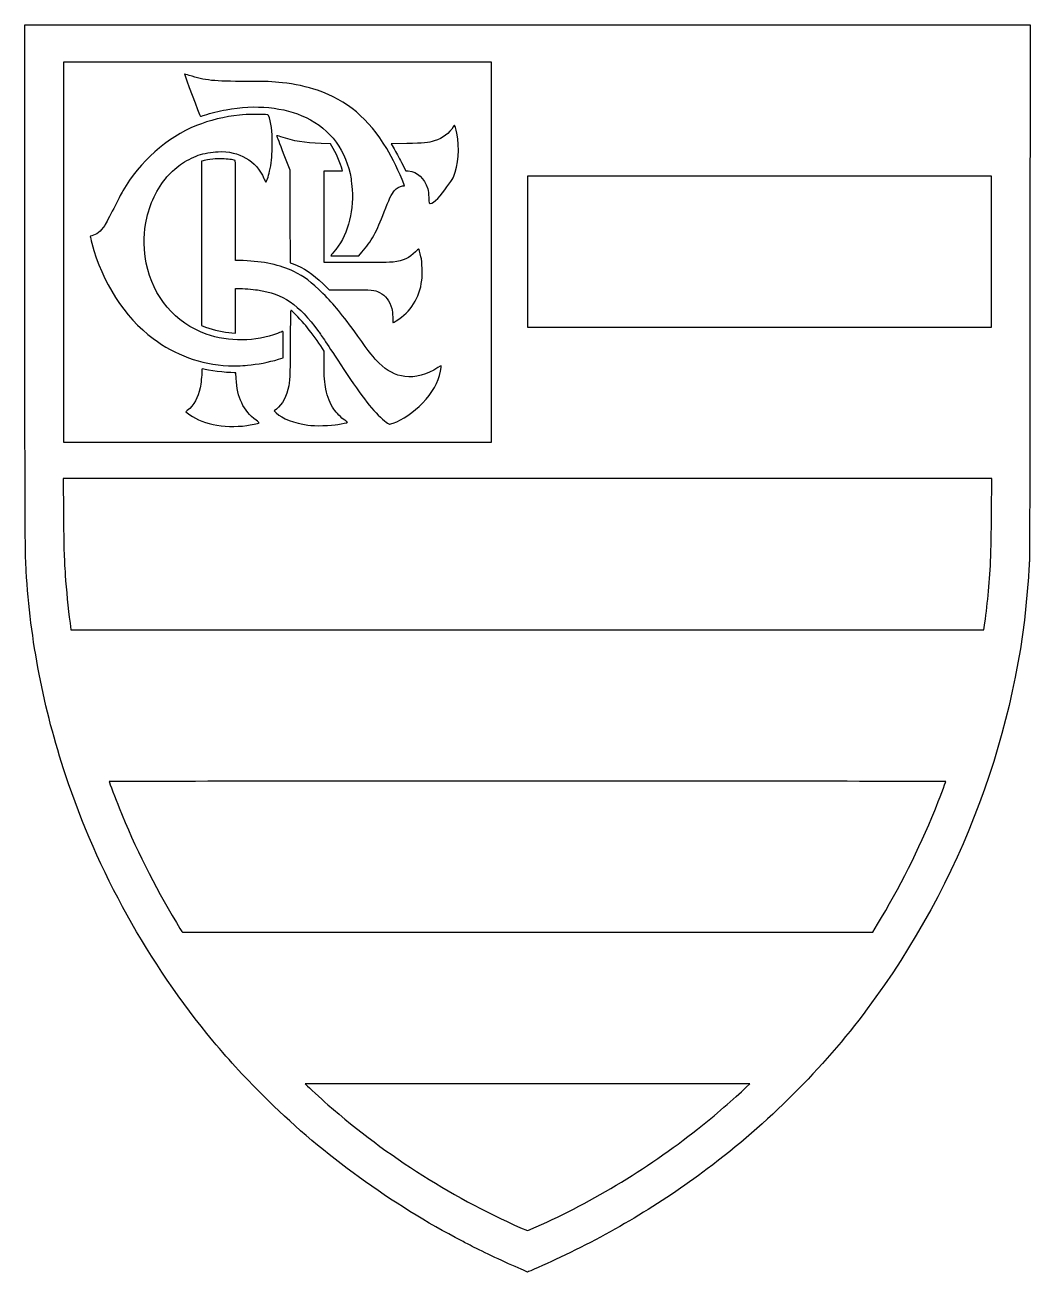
# Model space of a CAD drawing. Extents: x 28 to 580, y 12 to 841.
# Drawn here: x 272 to 580.5, y 12.1 to 394.9 of the extents above; entities that cross this region are included whole.
import ezdxf

# ---------------------------------------------------------------- set-up
doc = ezdxf.new("R2010")
doc.units = 0
doc.layers.add('Layer_1', color=7, linetype='CONTINUOUS')

msp = doc.modelspace()

# ---------------------------------------------------------------- linework, layer by layer
at = {"layer": 'Layer_1', "color": 7}
for points in [[(271.993237, 315.738162), (271.991737, 394.88051), (426.24366, 394.88051), (580.495575, 394.88051), (580.451025, 313.368057)], [(366.202327, 357.693395), (365.744872, 358.4144), (362.958472, 358.50215)], [(389.17359, 358.463922), (384.353115, 358.38167), (385.27599, 356.816712)], [(326.648062, 353.187072), (326.157847, 353.055065), (326.157847, 327.8468), (326.157847, 302.638527), (327.44961, 302.160815)], [(351.282607, 355.56314), (353.253937, 350.438585), (353.317987, 336.172617), (353.382037, 321.90665), (354.342892, 321.554742)], [(387.53424, 352.700375), (388.869615, 350.149002), (389.656515, 350.067447)], [(373.976355, 321.93581), (363.823327, 321.93356), (363.823327, 336.025775), (363.823327, 350.118297), (366.64428, 350.118297), (369.465225, 350.118297), (369.37995, 350.47061)], [(387.895665, 345.464495), (388.532265, 345.5399), (388.29744, 346.131605)], [(339.001267, 322.530297), (336.663187, 322.61435), (336.663187, 337.907727)], [(370.16028, 323.983077), (374.447407, 323.983077), (375.428835, 325.104087)], [(335.542192, 300.336935), (336.663187, 300.246792), (336.663187, 307.118502), (336.663187, 313.990212), (337.463895, 313.987962)], [(363.51504, 315.370677), (365.320627, 313.605845), (371.689042, 313.605845)], [(349.794862, 292.24595), (351.204112, 292.664195), (351.237937, 296.729337)], [(363.823432, 290.96552), (363.823327, 294.780672), (362.776935, 296.346305)], [(336.828277, 286.349637), (336.753277, 288.111207), (336.227805, 288.113457)], [(321.807705, 276.528402), (321.365032, 276.16925), (321.807705, 275.79401)], [(349.19289, 276.984477), (348.439815, 276.388782), (349.100535, 275.774465)], [(340.058205, 271.92053), (340.058205, 271.92017)], [(385.038765, 272.67338), (385.038765, 272.673635)], [(568.66188, 245.019297), (568.744785, 255.62072), (426.24099, 255.62072), (283.737195, 255.62072), (283.82016, 244.95524)], [(285.848407, 211.261295), (286.121677, 209.243495), (426.23817, 209.243495), (566.35467, 209.243495), (566.635455, 211.30238)], [(320.132842, 116.649117), (320.320462, 116.360742), (426.26913, 116.392992), (532.21779, 116.425242), (533.697157, 118.859157)], [(493.367857, 68.79368), (494.461717, 69.84578), (426.249135, 69.85328), (358.036552, 69.86078), (358.412835, 69.46148)], [(427.286662, 25.22183), (427.286662, 25.21658)], [(424.25508, 12.92528), (424.255312, 12.92528)]]:
    msp.add_lwpolyline(points, dxfattribs=at)
for points in [[(415.22328, 325.122507), (415.22328, 383.47838), (349.500862, 383.47838), (283.778437, 383.47838), (283.778437, 325.122507), (283.778437, 266.766635), (349.500862, 266.766635), (415.22328, 266.766635)], [(568.672027, 325.282647), (568.639627, 348.439227), (497.440335, 348.471402), (426.241042, 348.503577), (426.241042, 325.314852), (426.241042, 302.12612), (497.472712, 302.12612), (568.704375, 302.12612)], [(403.537665, 348.194262)], [(385.96089, 304.053875)], [(340.314435, 290.428325)], [(368.051085, 272.20685)]]:
    msp.add_lwpolyline(points, close=True, dxfattribs=at)
for points in [[(320.92806, 379.778217), (320.878485, 379.728642), (325.704142, 366.962937), (325.831725, 366.80612)], [(322.390815, 379.391097), (321.622515, 379.640217), (320.964262, 379.814427), (320.92806, 379.778217)], [(340.054335, 377.538845), (329.949135, 377.531345), (327.25404, 377.814192), (322.390815, 379.391097)], [(351.075997, 377.145305), (347.866042, 377.482782), (346.172632, 377.543247), (340.054335, 377.538845)], [(361.815172, 374.835162), (358.768777, 375.871587), (354.541117, 376.781015), (351.075997, 377.145305)], [(383.01729, 356.913072), (377.511915, 366.091182), (370.772895, 371.787642), (361.815172, 374.835162)], [(327.152152, 367.211217), (328.904722, 367.801422), (331.622152, 368.489547), (333.716565, 368.873502)], [(333.716565, 368.873502), (342.792472, 370.53731), (351.579975, 369.670505), (358.287862, 366.449765)], [(324.620482, 363.98177), (315.484785, 360.28835), (307.226227, 352.955622), (302.012122, 343.907937)], [(337.880272, 367.221237), (333.271387, 366.73373), (328.611562, 365.595297), (324.620482, 363.98177)], [(325.831725, 366.80612), (325.8456, 366.78902), (326.439817, 366.97133), (327.152152, 367.211217)], [(346.369042, 367.336587), (345.596835, 367.491027), (339.669382, 367.410462), (337.880272, 367.221237)], [(347.022832, 366.3437), (346.778685, 367.177265), (346.719997, 367.266395), (346.369042, 367.336587)], [(347.89638, 357.228642), (347.994577, 360.95201), (347.69916, 364.03454), (347.022832, 366.3437)], [(358.287862, 366.449765), (365.87907, 362.804907), (370.665982, 356.281737), (372.081975, 347.652395)], [(403.81659, 364.081752), (403.76934, 364.081235), (403.607565, 363.865017), (403.456965, 363.601325)], [(404.55144, 361.648572), (404.27634, 362.997027), (403.94829, 364.083267), (403.81659, 364.081752)], [(350.519512, 360.551615), (349.731622, 360.81767), (349.218037, 360.935975), (349.252807, 360.843402)], [(349.252807, 360.843402), (349.284982, 360.75776), (350.198377, 358.381647), (351.282607, 355.56314)], [(362.958472, 358.50215), (357.74412, 358.666362), (354.53802, 359.194602), (350.519512, 360.551615)], [(403.456965, 363.601325), (402.358065, 361.677132), (400.23894, 360.103362), (397.645365, 359.28542)], [(403.537665, 348.194262), (405.094215, 351.96896), (405.48039, 357.094265), (404.55144, 361.648572)], [(331.27422, 355.972122), (337.733655, 356.241852), (342.949117, 353.207352), (345.353587, 347.780345)], [(347.084955, 349.991315), (347.591775, 352.269567), (347.819062, 354.296825), (347.89638, 357.228642)], [(369.37995, 350.47061), (368.968995, 352.168317), (367.29807, 355.966362), (366.202327, 357.693395)], [(388.29744, 346.131605), (386.98299, 349.443477), (384.69279, 354.119795), (383.01729, 356.913072)], [(385.27599, 356.816712), (385.783515, 355.955982), (386.799765, 354.103632), (387.53424, 352.700375)], [(397.645365, 359.28542), (395.73504, 358.68293), (394.395315, 358.553022), (389.17359, 358.463922)], [(319.757265, 352.068695), (321.16086, 353.066277), (323.546002, 354.291387), (325.18398, 354.856085)], [(325.18398, 354.856085), (326.924557, 355.456137), (329.287552, 355.889157), (331.27422, 355.972122)], [(328.729912, 353.59067), (327.854527, 353.441292), (326.917695, 353.259672), (326.648062, 353.187072)], [(332.43543, 353.794227), (330.65115, 353.851677), (330.07338, 353.819952), (328.729912, 353.59067)], [(336.503047, 353.261802), (335.789295, 353.532365), (334.229985, 353.73647), (332.43543, 353.794227)], [(336.663187, 337.907727), (336.663187, 350.024637), (336.629887, 353.213705), (336.503047, 353.261802)], [(315.106627, 347.688537), (316.208482, 349.054835), (318.335715, 351.05834), (319.757265, 352.068695)], [(345.941692, 346.657655), (346.114635, 346.566395), (346.707862, 348.296202), (347.084955, 349.991315)], [(389.656515, 350.067447), (392.517765, 349.770935), (394.599465, 347.864315), (395.61579, 344.609427)], [(308.982247, 333.582807), (309.915532, 339.050022), (311.986222, 343.819272), (315.106627, 347.688537)], [(345.353587, 347.780345), (345.61194, 347.19722), (345.8766, 346.692005), (345.941692, 346.657655)], [(372.081975, 347.652395), (372.188932, 347.000472), (372.346245, 345.501455), (372.431542, 344.32124)], [(385.38309, 344.03945), (386.086365, 344.821655), (387.041415, 345.363327), (387.895665, 345.464495)], [(395.915865, 341.822922), (395.41869, 335.698077), (403.210515, 347.426862), (403.537665, 348.194262)], [(395.61579, 344.609427), (395.871465, 343.790727), (395.915865, 343.378467), (395.915865, 341.822922)], [(302.012122, 343.907937), (301.607055, 343.20503), (300.352905, 340.783677), (299.225145, 338.527152)], [(372.431542, 344.32124), (372.961065, 336.993912), (370.822155, 329.796582), (366.715875, 325.08824)], [(382.27059, 337.502525), (383.597115, 341.04128), (384.62109, 343.191882), (385.38309, 344.03945)], [(299.225145, 338.527152), (298.097385, 336.27062), (296.860882, 333.941667), (296.47737, 333.351687)], [(375.428835, 325.104087), (378.264315, 328.342797), (380.05029, 331.579347), (382.27059, 337.502525)], [(296.47737, 333.351687), (295.229527, 331.432055), (293.964892, 330.43091), (292.49112, 330.195972)], [(309.241215, 321.704945), (308.518387, 325.250795), (308.409832, 330.22958), (308.982247, 333.582807)], [(292.49112, 330.195972), (292.062375, 330.127647), (291.955125, 330.061865), (292.002382, 329.896287)], [(292.002382, 329.896287), (292.035682, 329.779617), (292.271535, 328.88675), (292.526505, 327.91214)], [(292.526505, 327.91214), (295.7025, 315.771942), (302.42169, 305.323332), (311.376045, 298.600362)], [(392.833365, 326.161025), (392.804865, 326.161025), (392.362965, 325.736292), (391.85079, 325.217172)], [(393.55239, 323.726862), (393.28404, 324.955197), (392.927865, 326.161025), (392.833365, 326.161025)], [(327.631155, 299.97578), (318.1308, 303.380922), (311.341222, 311.403335), (309.241215, 321.704945)], [(354.535072, 319.190225), (350.281425, 321.215652), (345.204682, 322.307262), (339.001267, 322.530297)], [(366.715875, 325.08824), (366.252367, 324.55679), (365.873152, 324.090717), (365.873152, 324.052527)], [(365.873152, 324.052527), (365.873152, 324.014352), (367.802355, 323.983077), (370.16028, 323.983077)], [(385.026165, 322.063047), (384.50784, 321.990972), (379.84479, 321.93728), (373.976355, 321.93581)], [(391.85079, 325.217172), (390.055815, 323.398175), (388.08834, 322.48886), (385.026165, 322.063047)], [(393.812415, 316.488432), (394.035165, 318.190182), (393.89214, 322.1717), (393.55239, 323.726862)], [(354.342892, 321.554742), (357.523192, 320.390007), (360.284512, 318.52826), (363.51504, 315.370677)], [(363.44829, 312.457992), (359.87787, 316.022195), (357.64254, 317.710572), (354.535072, 319.190225)], [(272.380042, 227.307552), (272.0202, 233.343695), (271.994467, 239.227362), (271.993237, 315.738162)], [(337.463895, 313.987962), (338.792602, 313.984962), (342.024397, 313.736915), (343.364962, 313.53557)], [(385.96089, 304.053905), (390.454515, 306.824412), (393.09474, 311.005722), (393.812415, 316.488432)], [(343.364962, 313.53557), (351.318915, 312.340895), (356.001592, 309.155615), (362.048257, 300.826662)], [(374.133285, 299.38523), (369.12612, 306.317427), (367.027582, 308.884932), (363.44829, 312.457992)], [(371.689042, 313.605845), (378.80109, 313.605845), (379.098765, 313.57772), (380.862465, 312.740457)], [(380.862465, 312.740457), (382.676415, 311.879315), (383.98674, 310.16705), (384.598815, 307.8581)], [(580.451025, 313.368057), (580.41885, 254.422145), (580.36629, 231.252642), (580.26126, 229.677665)], [(353.698462, 307.20224), (353.448555, 307.336002), (353.44608, 307.252565), (353.443657, 298.589022)], [(358.204117, 302.588075), (357.08004, 303.96185), (354.153855, 306.958527), (353.698462, 307.20224)], [(384.598815, 307.8581), (384.78954, 307.138677), (384.863115, 306.430745), (384.87684, 305.182355)], [(362.776935, 296.346305), (361.343482, 298.491042), (359.521305, 300.978275), (358.204117, 302.588075)], [(384.87684, 305.182355), (384.88734, 304.248725), (384.92784, 303.484842), (384.96669, 303.484842)], [(384.96669, 303.484842), (385.00569, 303.484842), (385.45329, 303.740907), (385.96089, 304.053875)], [(311.376045, 298.600362), (318.097875, 293.553582), (325.792477, 290.77058), (334.485247, 290.24219)], [(327.44961, 302.160815), (330.039967, 301.20287), (332.961135, 300.544505), (335.542192, 300.336935)], [(349.55043, 300.214482), (342.849525, 297.594372), (334.528117, 297.503757), (327.631155, 299.97578)], [(351.152775, 300.79448), (351.0873, 300.79448), (350.366272, 300.533487), (349.55043, 300.214482)], [(351.237937, 296.729337), (351.258262, 299.17064), (351.224212, 300.79448), (351.152775, 300.79448)], [(362.048257, 300.826662), (363.141915, 299.32022), (364.298145, 297.589745), (369.902317, 289.0718)], [(380.72274, 291.05018), (379.130415, 292.637315), (377.704665, 294.440765), (374.133285, 299.38523)], [(353.443657, 298.589022), (353.440657, 289.09307), (353.340232, 286.212927), (352.937632, 284.126712)], [(340.314435, 290.428325), (343.356112, 290.70089), (346.838325, 291.368517), (349.794862, 292.24595)], [(364.348957, 283.05071), (363.942705, 285.055227), (363.823545, 286.84985), (363.823432, 290.96552)], [(388.63074, 286.948535), (385.642665, 287.346365), (383.132265, 288.648462), (380.72274, 291.05018)], [(326.284642, 288.60062), (326.282392, 287.25722), (326.032972, 284.793065), (325.76496, 283.467417)], [(326.51016, 289.339917), (326.312992, 289.401492), (326.285812, 289.312392), (326.284642, 288.60062)], [(336.227805, 288.113457), (333.65514, 288.122832), (328.203645, 288.810792), (326.51016, 289.339917)], [(334.485247, 290.24219), (335.504167, 290.18024), (338.676352, 290.281565), (340.314435, 290.428325)], [(369.902317, 289.0718), (375.457597, 280.628187), (378.97809, 276.19811), (382.38984, 273.357815)], [(398.734065, 289.701485), (395.41614, 287.53877), (391.73379, 286.53539), (388.63074, 286.948535)], [(394.001865, 278.773572), (397.07199, 281.96762), (398.85249, 285.117005), (399.565065, 288.61385)], [(399.565065, 288.61385), (399.96489, 290.575632), (400.001565, 290.527662), (398.734065, 289.701485)], [(325.76496, 283.467417), (325.147732, 280.414467), (323.89929, 278.22536), (321.807705, 276.528402)], [(342.931965, 273.520445), (339.051817, 276.397392), (337.075095, 280.552227), (336.828277, 286.349637)], [(352.937632, 284.126712), (352.321447, 280.93373), (351.000465, 278.41424), (349.19289, 276.984477)], [(366.776137, 276.950075), (365.688847, 278.563235), (364.811482, 280.768437), (364.348957, 283.05071)], [(321.807705, 275.79401), (325.703197, 272.492007), (332.927565, 270.9587), (340.058205, 271.92053)], [(349.100535, 275.774465), (350.937202, 274.066775), (354.715762, 272.616177), (358.826887, 272.040485)], [(370.126875, 273.543545), (369.07515, 274.262172), (367.526947, 275.836137), (366.776137, 276.950075)], [(385.038765, 272.673635), (387.790065, 273.597222), (391.36464, 276.029937), (394.001865, 278.773572)], [(340.058205, 271.92017), (341.34552, 272.093802), (343.63623, 272.560617), (343.87008, 272.696952)], [(343.87008, 272.696952), (343.92318, 272.727927), (343.50105, 273.098502), (342.931965, 273.520445)], [(358.826887, 272.040485), (360.87189, 271.754127), (366.0927, 271.848275), (368.051085, 272.20685)], [(368.051085, 272.20685), (369.468195, 272.466312), (370.841535, 272.79488), (370.946152, 272.899512)], [(370.946152, 272.899512), (370.973677, 272.927037), (370.605015, 273.216852), (370.126875, 273.543545)], [(382.38984, 273.357815), (383.05374, 272.805132), (383.70654, 272.352942), (383.840565, 272.352942)], [(383.840565, 272.352942), (383.974515, 272.352942), (384.513765, 272.49713), (385.038765, 272.67338)], [(568.449727, 231.727482), (568.520827, 233.207202), (568.616287, 239.18852), (568.66188, 245.019297)], [(283.82016, 244.95524), (283.902045, 234.429275), (283.979962, 231.685055), (284.357587, 226.026417)], [(566.635455, 211.30238), (567.498592, 217.63154), (568.095262, 224.348675), (568.449727, 231.727482)], [(284.461177, 164.659865), (277.667512, 185.12123), (273.65433, 205.931907), (272.380042, 227.307552)], [(284.357587, 226.026417), (284.671057, 221.329235), (285.216442, 215.92769), (285.848407, 211.261295)], [(580.26126, 229.677665), (580.181385, 228.479795), (580.053307, 226.519655), (579.976657, 225.321792)], [(579.976657, 225.321792), (576.984862, 178.570805), (559.431442, 131.547275), (530.52702, 92.852067)], [(329.69175, 83.051255), (309.943665, 106.796817), (294.303892, 135.015267), (284.461177, 164.659865)], [(426.241072, 162.738162), (346.636117, 162.738162), (297.870967, 162.692637), (297.870967, 162.618297)], [(297.870967, 162.618297), (297.870967, 162.449735), (299.843137, 157.22237), (300.91917, 154.53887)], [(554.611185, 162.618297), (554.611185, 162.692622), (505.846035, 162.738162), (426.241072, 162.738162)], [(551.247862, 153.770187), (552.52872, 156.935585), (554.611185, 162.414057), (554.611185, 162.618297)], [(300.91917, 154.53887), (305.735055, 142.528505), (311.693377, 130.590732), (318.46047, 119.394095)], [(533.697157, 118.859157), (540.41112, 129.90644), (546.461377, 141.941315), (551.247862, 153.770187)], [(318.46047, 119.394095), (319.277077, 118.04294), (320.029657, 116.80769), (320.132842, 116.649117)], [(530.52702, 92.852067), (516.765982, 74.42963), (500.070885, 57.72938), (481.393867, 43.70348)], [(346.853107, 64.506605), (339.435337, 71.847305), (335.23302, 76.38833), (329.69175, 83.051255)], [(358.412835, 69.46148), (358.952692, 68.888555), (362.68821, 65.48213), (365.00787, 63.44738)], [(478.447485, 55.95533), (483.639082, 60.06443), (489.833475, 65.39438), (493.367857, 68.79368)], [(406.06314, 21.62288), (384.730515, 32.700755), (363.331995, 48.19898), (346.853107, 64.506605)], [(365.00787, 63.44738), (383.212402, 47.478905), (404.044755, 34.31228), (426.1977, 24.773705)], [(427.286662, 25.21658), (444.570165, 32.610905), (462.764985, 43.54283), (478.447485, 55.95533)], [(481.393867, 43.70348), (467.043772, 32.926955), (451.472235, 23.626205), (434.824477, 15.887855)], [(426.1977, 24.773705), (426.2091, 24.766205), (426.699097, 24.970505), (427.286662, 25.22183)], [(409.265985, 19.956155), (408.56136, 20.323955), (407.120077, 21.073955), (406.06314, 21.62288)], [(424.255312, 12.92528), (419.65632, 14.91548), (412.419075, 18.310205), (409.265985, 19.956155)], [(434.824477, 15.887855), (432.00297, 14.57633), (426.332955, 12.06773), (426.2292, 12.08498)], [(426.2292, 12.08498), (426.2004, 12.09248), (425.312017, 12.467855), (424.25508, 12.92528)]]:
    msp.add_open_spline(points, degree=3, dxfattribs=at)

doc.saveas('drawing.dxf')
